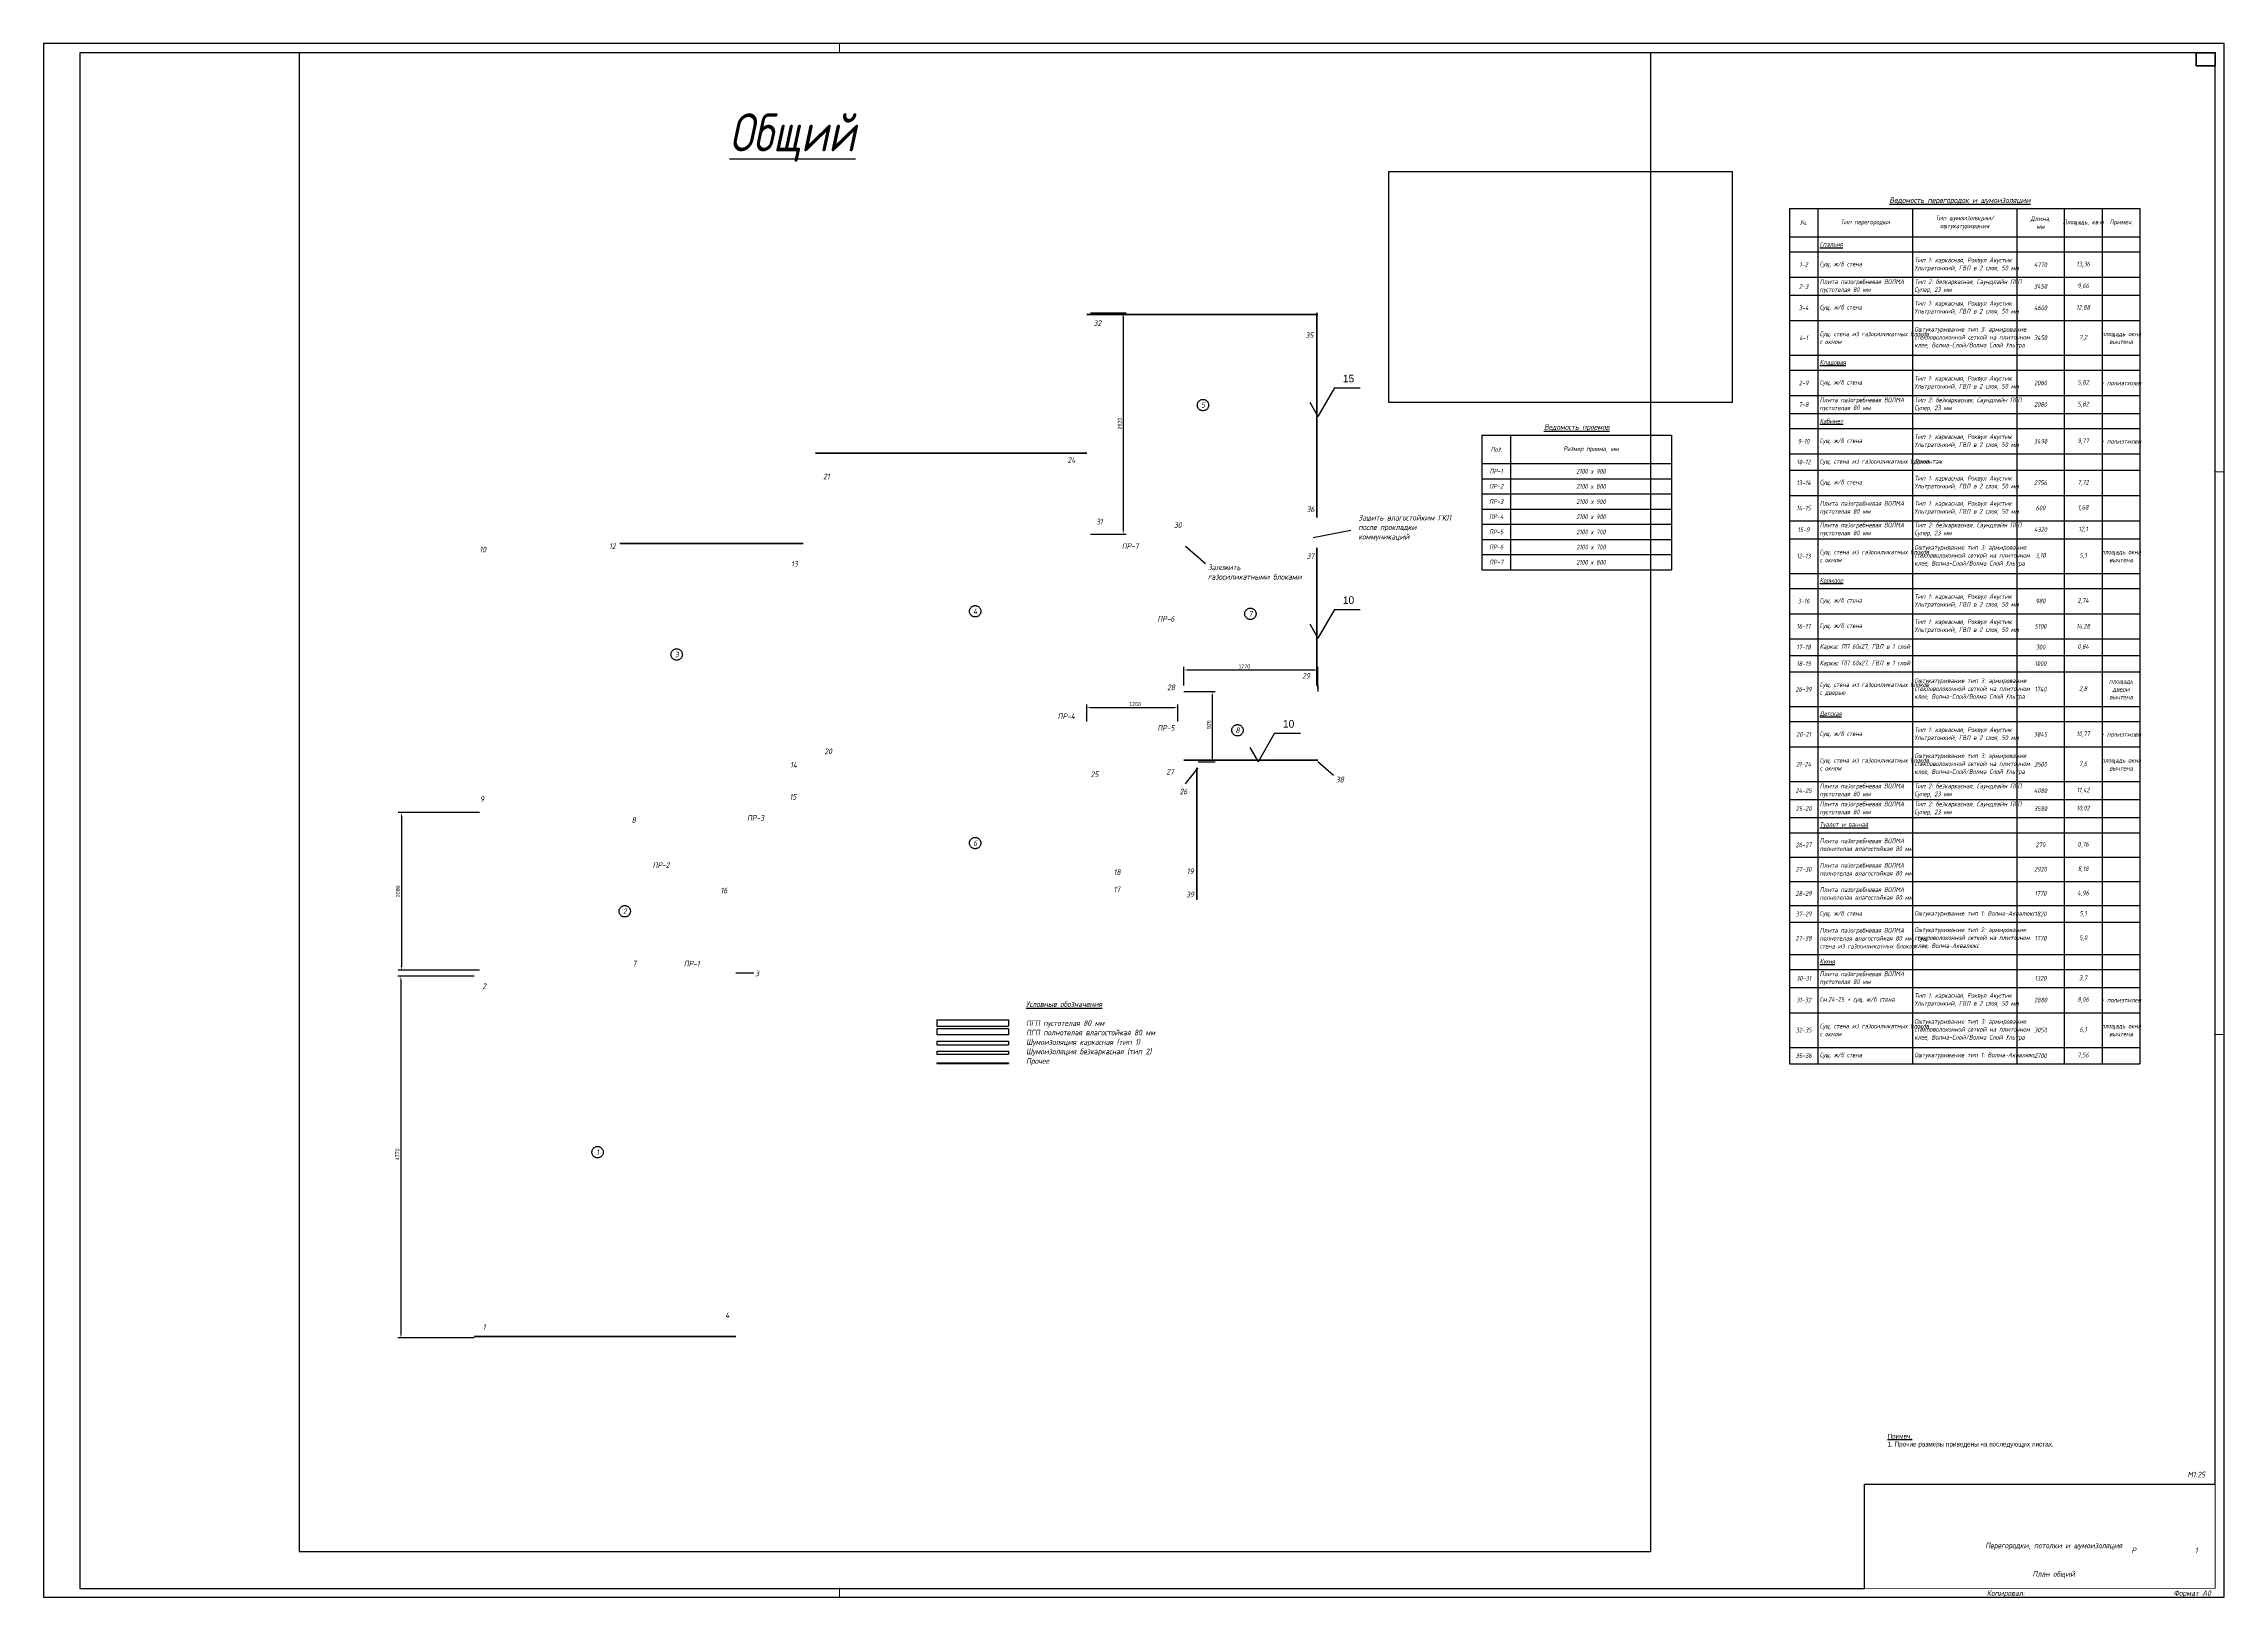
# Paper-space layout 'план общий' of a CAD drawing. Header units: millimetres. Extents: x 0 to 1151, y 10 to 829.
# The model-space entities are those that its viewports show. They can reach past a viewport. Long polylines and large blocks are cut down to what shows.
import ezdxf
from ezdxf.enums import TextEntityAlignment as Align

# ---------------------------------------------------------------- set-up
doc = ezdxf.new("R2010")
doc.units = ezdxf.units.MM
doc.header["$PDMODE"] = 34
doc.header["$PDSIZE"] = 50
for name, color, linetype in [('01 Перегородки', 7, 'Continuous'), ('07 Номера помещений', 7, 'Continuous'), ('08 Размеры', 7, 'Continuous'), ('stamp', 7, 'Continuous')]:
    doc.layers.add(name, color=color, linetype=linetype)
doc.layers.add('100 noprint', color=1, linetype='Continuous', plot=False)
doc.styles.get("Standard").update_dxf_attribs({"font": 'Ubuntu-R.ttf'})
doc.styles.add('ГОСТ-ISOCPEUR', font='isocpeui.ttf', dxfattribs={"width": 0.8})
doc.dimstyles.new('ISO-25', dxfattribs={"dimtxt": 2.5, "dimasz": 2.5, "dimexe": 1.25, "dimexo": 0.625, "dimtad": 1, "dimtxsty": 'Standard', "dimcen": 2.5, "dimadec": 0, "dimazin": 0, "dimtfac": 1, "dimtmove": 0, "dimatfit": 3, "dimfxl": 1, "dimarcsym": 0})

# ---------------------------------------------------------------- blocks, each defined once
blk = doc.blocks.new('шапка ведомости перегородок')
at = {"color": 0}
for p, q in [((0, 0), (185, 0)), ((0, 0), (0, -15)), ((15, 0), (15, -15)), ((65, 0), (65, -15)), ((120, 0), (120, -15)), ((145, 0), (145, -15)), ((165, 0), (165, -15)), ((185, 0), (185, -15)), ((0, -15), (185, -15))]:
    blk.add_line(p, q, dxfattribs=at)
at = {"color": 0, "style": 'ГОСТ-ISOCPEUR'}
for s, insert, char_height, width, attachment_point in [('{\\pxsm1,qc;\\LВедомость перегородок и шумоизоляции}', (90, 2), 3, 108, 8), ('{\\pxsm1,qc;Уч.}', (7.5, -7.5), 2.5, 13, 5), ('{\\pxsm1,qc;Тип перегородки}', (40, -7.5), 2.5, 50, 5), ('{\\pxsm1,qc;Тип шумоизоляции/\\Pоштукатуривания}', (92.5, -7.5), 2.5, 55, 5), ('{\\pxsm1,qc;Длина,\\Pмм}', (132.5, -7.5), 2.5, 25, 5), ('{\\pxsm1,qc;Площадь, кв.м}', (155, -7.5), 2.5, 20, 5), ('\\pxsm1,qc;Примеч.', (175, -7.5), 2.5, 18, 5)]:
    blk.add_mtext(s, dxfattribs=dict(at, insert=insert, char_height=char_height, width=width, attachment_point=attachment_point))
blk = doc.blocks.new('*T184')
at = {"color": 0, "lineweight": -2}
for p, q in [((0, 0), (185, 0)), ((0, 0), (0, -436.4)), ((15, 0), (15, -436.4)), ((65, 0), (65, -436.4)), ((120, 0), (120, -436.4)), ((145, 0), (145, -436.4)), ((165, 0), (165, -436.4)), ((185, 0), (185, -436.4)), ((0, -8), (185, -8)), ((0, -21.3), (185, -21.3)), ((0, -30.8), (185, -30.8)), ((0, -44.1), (185, -44.1)), ((0, -62.4), (185, -62.4)), ((0, -70.4), (185, -70.4)), ((0, -83.7), (185, -83.7)), ((0, -93.2), (185, -93.2)), ((0, -101.2), (185, -101.2)), ((0, -114.5), (185, -114.5)), ((0, -123.2), (185, -123.2)), ((0, -136.5), (185, -136.5)), ((0, -149.8), (185, -149.8)), ((0, -159.3), (185, -159.3)), ((0, -177.6), (185, -177.6)), ((0, -185.6), (185, -185.6)), ((0, -198.9), (185, -198.9)), ((0, -212.2), (185, -212.2)), ((0, -220.9), (185, -220.9)), ((0, -229.5), (185, -229.5)), ((0, -247.8), (185, -247.8)), ((0, -255.8), (185, -255.8)), ((0, -269.1), (185, -269.1)), ((0, -287.4), (185, -287.4)), ((0, -296.9), (185, -296.9)), ((0, -306.4), (185, -306.4)), ((0, -314.4), (185, -314.4)), ((0, -327.3), (185, -327.3)), ((0, -340.1), (185, -340.1)), ((0, -352.9), (185, -352.9)), ((0, -361.6), (185, -361.6)), ((0, -378.6), (185, -378.6)), ((0, -386.6), (185, -386.6)), ((0, -396.1), (185, -396.1)), ((0, -409.4), (185, -409.4)), ((0, -427.7), (185, -427.7)), ((0, -436.4), (185, -436.4))]:
    blk.add_line(p, q, dxfattribs=at)
at = {"color": 0, "char_height": 2.5, "style": 'ГОСТ-ISOCPEUR'}
for s, insert, width, attachment_point in [('{\\LСпальня}', (16, -4), 48, 4), ('{Тип 1: каркасная, Роквул Акустик Ультратонкий, ГВЛ в 2 слоя, 50 мм}', (66, -14.7), 53, 4), ('{1-2}', (7.5, -14.7), 13, 5), ('{Сущ. ж/б стена}', (16, -14.7), 48, 4), ('{Плита пазогребневая ВОЛМА пустотелая 80 мм}', (16, -26.1), 48, 4), ('{Тип 2: безкаркасная, Саундлайн ПГП Супер, 23 мм}', (66, -26.1), 53, 4), ('{4770}', (132.5, -14.7), 23, 5), ('{13,36}', (155, -14.7), 18, 5), ('{2-3}', (7.5, -26.1), 13, 5), ('{Тип 1: каркасная, Роквул Акустик Ультратонкий, ГВЛ в 2 слоя, 50 мм}', (66, -37.5), 53, 4), ('{3450}', (132.5, -26.1), 23, 5), ('{9,66}', (155, -26.1), 18, 5), ('{3-4}', (7.5, -37.5), 13, 5), ('{Сущ. ж/б стена}', (16, -37.5), 48, 4), ('{4600}', (132.5, -37.5), 23, 5), ('{12,88}', (155, -37.5), 18, 5), ('{4-1}', (7.5, -53.3), 13, 5), ('{Сущ. стена из газосиликатных блоков с окном}', (16, -53.3), 48, 4), ('{Оштукатуривание тип 3: армирование стекловолоконной сеткой на плиточном клее, Волма-Слой/Волма Слой Ультра}', (66, -53.3), 53, 4), ('{3450}', (132.5, -53.3), 23, 5), ('{7,2}', (155, -53.3), 18, 5), ('{площадь окна вычтена}', (175, -53.3), 18, 5), ('{\\LКладовая}', (16, -66.4), 48, 4), ('{2-9}', (7.5, -77.1), 13, 5), ('{Сущ. ж/б стена}', (16, -77.1), 48, 4), ('{Тип 1: каркасная, Роквул Акустик Ультратонкий, ГВЛ в 2 слоя, 50 мм}', (66, -77.1), 53, 4), ('{2080}', (132.5, -77.1), 23, 5), ('{5,82}', (155, -77.1), 18, 5), ('{+ полиэтилен}', (175, -77.1), 18, 5), ('{7-8}', (7.5, -88.5), 13, 5), ('{Плита пазогребневая ВОЛМА пустотелая 80 мм}', (16, -88.5), 48, 4), ('{Тип 2: безкаркасная, Саундлайн ПГП Супер, 23 мм}', (66, -88.5), 53, 4), ('{2080}', (132.5, -88.5), 23, 5), ('{5,82}', (155, -88.5), 18, 5), ('{\\LКабинет}', (16, -97.2), 48, 4), ('{9-10}', (7.5, -107.9), 13, 5), ('{Сущ. ж/б стена}', (16, -107.9), 48, 4), ('{Тип 1: каркасная, Роквул Акустик Ультратонкий, ГВЛ в 2 слоя, 50 мм}', (66, -107.9), 53, 4), ('{3490}', (132.5, -107.9), 23, 5), ('{9,77}', (155, -107.9), 18, 5), ('{+ полиэтилен}', (175, -107.9), 18, 5), ('{10-12}', (7.5, -118.8), 13, 5), ('{Сущ. стена из газосиликатных блоков}', (16, -118.8), 48, 4), ('{Демонтаж}', (66, -118.8), 53, 4), ('{Тип 1: каркасная, Роквул Акустик Ультратонкий, ГВЛ в 2 слоя, 50 мм}', (66, -129.8), 53, 4), ('{13-14}', (7.5, -129.8), 13, 5), ('{Сущ. ж/б стена}', (16, -129.8), 48, 4), ('{2756}', (132.5, -129.8), 23, 5), ('{7,72}', (155, -129.8), 18, 5), ('{14-15}', (7.5, -143.1), 13, 5), ('{Плита пазогребневая ВОЛМА пустотелая 80 мм}', (16, -143.1), 48, 4), ('{Тип 1: каркасная, Роквул Акустик Ультратонкий, ГВЛ в 2 слоя, 50 мм}', (66, -143.1), 53, 4), ('{600}', (132.5, -143.1), 23, 5), ('{1,68}', (155, -143.1), 18, 5), ('{15-9}', (7.5, -154.5), 13, 5), ('{Плита пазогребневая ВОЛМА пустотелая 80 мм}', (16, -154.5), 48, 4), ('{Тип 2: безкаркасная, Саундлайн ПГП Супер, 23 мм}', (66, -154.5), 53, 4), ('{4320}', (132.5, -154.5), 23, 5), ('{12,1}', (155, -154.5), 18, 5), ('{12-13}', (7.5, -168.4), 13, 5), ('{Сущ. стена из газосиликатных блоков с окном}', (16, -168.4), 48, 4), ('{Оштукатуривание тип 3: армирование стекловолоконной сеткой на плиточном клее, Волма-Слой/Волма Слой Ультра}', (66, -168.4), 53, 4), ('{3,18}', (132.5, -168.4), 23, 5), ('{5,1}', (155, -168.4), 18, 5), ('{площадь окна вычтена}', (175, -168.4), 18, 5), ('{\\LКоридор}', (16, -181.6), 48, 4), ('{3-16}', (7.5, -192.2), 13, 5), ('{Сущ. ж/б стена}', (16, -192.2), 48, 4), ('{Тип 1: каркасная, Роквул Акустик Ультратонкий, ГВЛ в 2 слоя, 50 мм}', (66, -192.2), 53, 4), ('{980}', (132.5, -192.2), 23, 5), ('{2,74}', (155, -192.2), 18, 5), ('{16-17}', (7.5, -205.5), 13, 5), ('{Сущ. ж/б стена}', (16, -205.5), 48, 4), ('{Тип 1: каркасная, Роквул Акустик Ультратонкий, ГВЛ в 2 слоя, 50 мм}', (66, -205.5), 53, 4), ('{5100}', (132.5, -205.5), 23, 5), ('{14.28}', (155, -205.5), 18, 5), ('{17-18}', (7.5, -216.5), 13, 5), ('{Каркас ПП 60х27, ГВЛ в 1 слой}', (16, -216.5), 48, 4), ('{300}', (132.5, -216.5), 23, 5), ('{0,84}', (155, -216.5), 18, 5), ('{18-19}', (7.5, -225.2), 13, 5), ('Каркас ПП 60х27, ГВЛ в 1 слой', (16, -225.2), 48, 4), ('{1000}', (132.5, -225.2), 23, 5), ('{26-39}', (7.5, -238.7), 13, 5), ('{Сущ. стена из газосиликатных блоков с дверью}', (16, -238.7), 48, 4), ('{Оштукатуривание тип 3: армирование стекловолоконной сеткой на плиточном клее, Волма-Слой/Волма Слой Ультра}', (66, -238.7), 53, 4), ('{1740}', (132.5, -238.7), 23, 5), ('{2,8}', (155, -238.7), 18, 5), ('{площадь двери вычтена}', (175, -238.7), 18, 5), ('{\\LДетская}', (16, -251.8), 48, 4), ('{20-21}', (7.5, -262.5), 13, 5), ('{Сущ. ж/б стена}', (16, -262.5), 48, 4), ('{Тип 1: каркасная, Роквул Акустик Ультратонкий, ГВЛ в 2 слоя, 50 мм}', (66, -262.5), 53, 4), ('{3845}', (132.5, -262.5), 23, 5), ('{10,77}', (155, -262.5), 18, 5), ('{+ полиэтилен}', (175, -262.5), 18, 5), ('{Сущ. стена из газосиликатных блоков с окном}', (16, -278.3), 48, 4), ('{Оштукатуривание тип 3: армирование стекловолоконной сеткой на плиточном клее, Волма-Слой/Волма Слой Ультра}', (66, -278.3), 53, 4), ('{площадь окна вычтена}', (175, -278.3), 18, 5), ('{21-24}', (7.5, -278.3), 13, 5), ('{3500}', (132.5, -278.3), 23, 5), ('{7,6}', (155, -278.3), 18, 5), ('{24-25}', (7.5, -292.2), 13, 5), ('{Плита пазогребневая ВОЛМА пустотелая 80 мм}', (16, -292.2), 48, 4), ('{Плита пазогребневая ВОЛМА пустотелая 80 мм}', (16, -301.7), 48, 4), ('{Тип 2: безкаркасная, Саундлайн ПГП Супер, 23 мм}', (66, -292.2), 53, 4), ('{Тип 2: безкаркасная, Саундлайн ПГП Супер, 23 мм}', (66, -301.7), 53, 4), ('{4080}', (132.5, -292.2), 23, 5), ('{11,42}', (155, -292.2), 18, 5), ('{25-20}', (7.5, -301.7), 13, 5), ('{\\LТуалет и ванная}', (16, -310.4), 48, 4), ('{3580}', (132.5, -301.7), 23, 5), ('{10,02}', (155, -301.7), 18, 5), ('{26-27}', (7.5, -320.8), 13, 5), ('{Плита пазогребневая ВОЛМА полнотелая влагостойкая 80 мм}', (16, -320.8), 48, 4), ('{270}', (132.5, -320.8), 23, 5), ('{0,76}', (155, -320.8), 18, 5), ('{27-30}', (7.5, -333.7), 13, 5), ('{Плита пазогребневая ВОЛМА полнотелая влагостойкая 80 мм}', (16, -333.7), 48, 4), ('{2920}', (132.5, -333.7), 23, 5), ('{8,18}', (155, -333.7), 18, 5), ('{Плита пазогребневая ВОЛМА полнотелая влагостойкая 80 мм}', (16, -346.5), 48, 4), ('{4,96}', (155, -346.5), 18, 5), ('{28-29}', (7.5, -346.5), 13, 5), ('{37-29}', (7.5, -357.3), 13, 5), ('{Сущ. ж/б стена}', (16, -357.3), 48, 4), ('{Оштукатуривание тип 1: Волма-Аквалюкс}', (66, -357.3), 53, 4), ('{1820}', (132.5, -357.3), 23, 5), ('{1770}', (132.5, -346.5), 23, 5), ('{5,1}', (155, -357.3), 18, 5), ('{Плита пазогребневая ВОЛМА полнотелая влагостойкая 80 мм, cущ. стена из газосиликатных блоков}', (16, -370.1), 48, 4), ('{Оштукатуривание тип 2: армирование стекловолоконной сеткой на плиточном клее, Волма-Аквалюкс}', (66, -370.1), 53, 4), ('{27-38}', (7.5, -370.1), 13, 5), ('{1770}', (132.5, -370.1), 23, 5), ('{5,0}', (155, -370.1), 18, 5), ('{30-31}', (7.5, -391.3), 13, 5), ('{\\LКухня}', (16, -382.6), 48, 4), ('{Плита пазогребневая ВОЛМА пустотелая 80 мм}', (16, -391.3), 48, 4), ('{1320}', (132.5, -391.3), 23, 5), ('{3,7}', (155, -391.3), 18, 5), ('{31-32}', (7.5, -402.7), 13, 5), ('{См.24-25 + сущ. ж/б стена}', (16, -402.7), 48, 4), ('{Тип 1: каркасная, Роквул Акустик Ультратонкий, ГВЛ в 2 слоя, 50 мм}', (66, -402.7), 53, 4), ('{2880}', (132.5, -402.7), 23, 5), ('{8,06}', (155, -402.7), 18, 5), ('{+ полиэтилен}', (175, -402.7), 18, 5), ('{Оштукатуривание тип 3: армирование стекловолоконной сеткой на плиточном клее, Волма-Слой/Волма Слой Ультра}', (66, -418.5), 53, 4), ('{32-35}', (7.5, -418.5), 13, 5), ('{Сущ. стена из газосиликатных блоков с окном}', (16, -418.5), 48, 4), ('{3050}', (132.5, -418.5), 23, 5), ('{6,1}', (155, -418.5), 18, 5), ('{площадь окна вычтена}', (175, -418.5), 18, 5), ('{35-36}', (7.5, -432), 13, 5), ('{Сущ. ж/б стена}', (16, -432), 48, 4), ('{Оштукатуривание тип 1: Волма-Аквалюкс}', (66, -432), 53, 4), ('{2700}', (132.5, -432), 23, 5), ('{7,56}', (155, -432), 18, 5)]:
    blk.add_mtext(s, dxfattribs=dict(at, insert=insert, width=width, attachment_point=attachment_point))
blk = doc.blocks.new('шапка ведомости проемов')
at = {"color": 0}
for p, q in [((0, 15), (100, 15)), ((0, 15), (0, 0)), ((15, 15), (15, 0)), ((100, 15), (100, 0)), ((0, 0), (100, 0))]:
    blk.add_line(p, q, dxfattribs=at)
at = {"color": 0, "style": 'ГОСТ-ISOCPEUR'}
for s, insert, char_height, width, attachment_point in [('{\\pxsm1,qc;\\LВедомость проемов}', (50, 17), 3, 108, 8), ('{\\pxsm1,qc;Поз.}', (7.5, 7.5), 2.5, 13, 5), ('{\\pxsm1,qc;Размер проема, мм}', (57.5, 7.5), 2.5, 85, 5)]:
    blk.add_mtext(s, dxfattribs=dict(at, insert=insert, char_height=char_height, width=width, attachment_point=attachment_point))
blk = doc.blocks.new('*T186')
at = {"color": 0, "lineweight": -2}
for p, q in [((0, 0), (100, 0)), ((0, 0), (0, -56)), ((15, 0), (15, -56)), ((100, 0), (100, -56)), ((0, -8), (100, -8)), ((0, -16), (100, -16)), ((0, -24), (100, -24)), ((0, -32), (100, -32)), ((0, -40), (100, -40)), ((0, -48), (100, -48)), ((0, -56), (100, -56))]:
    blk.add_line(p, q, dxfattribs=at)
at = {"color": 0, "char_height": 2.5, "attachment_point": 5, "style": 'ГОСТ-ISOCPEUR'}
for s, insert, width in [('{ПР-2}', (7.5, -12), 13), ('{ПР-1}', (7.5, -4), 13), ('{2100 х 800}', (57.5, -12), 79), ('{2100 х 900}', (57.5, -4), 79), ('{ПР-3}', (7.5, -20), 13), ('{2100 х 900}', (57.5, -20), 79), ('{ПР-4}', (7.5, -28), 13), ('{2100 х 900}', (57.5, -28), 79), ('{ПР-5}', (7.5, -36), 13), ('{ПР-6}', (7.5, -44), 13), ('{2100 х 700}', (57.5, -36), 79), ('{2100 х 700}', (57.5, -44), 79), ('{ПР-7}', (7.5, -52), 13), ('{2100 х 800}', (57.5, -52), 79)]:
    blk.add_mtext(s, dxfattribs=dict(at, insert=insert, width=width))
blk = doc.blocks.new('*D216')
at = {"layer": '08 Размеры', "color": 0, "lineweight": -2}
for p, q in [((4451.2, -19750.5), (3443.5, -19750.5)), ((3483.5, -19800.5), (3483.5, -24470.5)), ((4451.2, -24520.5), (3443.5, -24520.5))]:
    blk.add_line(p, q, dxfattribs=at)
at = {"layer": '08 Размеры', "color": 0}
for points in [[(3491.8, -19800.5), (3475.2, -19800.5), (3483.5, -19750.5)], [(3475.2, -24470.5), (3491.8, -24470.5), (3483.5, -24520.5)]]:
    blk.add_solid(points, dxfattribs=at)
at = {"layer": 'Defpoints', "color": 0}
for p in [(4451.2, -19750.5), (3483.5, -24520.5), (4451.2, -24520.5)]:
    blk.add_point(p, dxfattribs=at)
at = {"layer": '08 Размеры', "color": 0, "insert": (3437.4, -22098.6), "char_height": 50, "attachment_point": 5, "rotation": 90}
blk.add_mtext('4770', dxfattribs=at)
blk = doc.blocks.new('*D228')
at = {"layer": '08 Размеры', "color": 0, "lineweight": -2}
for p, q in [((4521.2, -17590.5), (3449.5, -17590.5)), ((3489.5, -17640.5), (3489.5, -19620.5)), ((4521.2, -19670.5), (3449.5, -19670.5))]:
    blk.add_line(p, q, dxfattribs=at)
at = {"layer": '08 Размеры', "color": 0}
for points in [[(3497.8, -17640.5), (3481.2, -17640.5), (3489.5, -17590.5)], [(3481.2, -19620.5), (3497.8, -19620.5), (3489.5, -19670.5)]]:
    blk.add_solid(points, dxfattribs=at)
at = {"layer": 'Defpoints', "color": 0}
for p in [(4521.2, -17590.5), (3489.5, -19670.5), (4521.2, -19670.5)]:
    blk.add_point(p, dxfattribs=at)
at = {"layer": '08 Размеры', "color": 0, "insert": (3443.4, -18630.5), "char_height": 50, "attachment_point": 5, "rotation": 90}
blk.add_mtext('2080', dxfattribs=at)
blk = doc.blocks.new('*D229')
at = {"layer": '08 Размеры', "color": 0, "lineweight": -2}
for p, q in [((13811.2, -15915.5), (13811.2, -15670.3)), ((15581.2, -15955.5), (15581.2, -15670.3)), ((13861.2, -15710.3), (15531.2, -15710.3))]:
    blk.add_line(p, q, dxfattribs=at)
at = {"layer": '08 Размеры', "color": 0}
for points in [[(13861.2, -15701.9), (13861.2, -15718.6), (13811.2, -15710.3)], [(15531.2, -15718.6), (15531.2, -15701.9), (15581.2, -15710.3)]]:
    blk.add_solid(points, dxfattribs=at)
at = {"layer": 'Defpoints', "color": 0}
for p in [(15581.2, -15710.3), (13811.2, -15915.5), (15581.2, -15955.5)]:
    blk.add_point(p, dxfattribs=at)
at = {"layer": '08 Размеры', "color": 0, "insert": (14610.3, -15664.1), "char_height": 50, "attachment_point": 5}
blk.add_mtext('1770', dxfattribs=at)
blk = doc.blocks.new('*D230')
at = {"layer": '08 Размеры', "color": 0, "lineweight": -2}
for p, q in [((13811.2, -15995.5), (14227, -15995.5)), ((14187, -16045.5), (14187, -16870.5)), ((14001.2, -16920.5), (14227, -16920.5))]:
    blk.add_line(p, q, dxfattribs=at)
at = {"layer": '08 Размеры', "color": 0}
for points in [[(14195.3, -16045.5), (14178.7, -16045.5), (14187, -15995.5)], [(14178.7, -16870.5), (14195.3, -16870.5), (14187, -16920.5)]]:
    blk.add_solid(points, dxfattribs=at)
at = {"layer": 'Defpoints', "color": 0}
for p in [(13811.2, -15995.5), (14001.2, -16920.5), (14187, -16920.5)]:
    blk.add_point(p, dxfattribs=at)
at = {"layer": '08 Размеры', "color": 0, "insert": (14140.9, -16432.9), "char_height": 50, "attachment_point": 5, "rotation": 90}
blk.add_mtext('925', dxfattribs=at)
blk = doc.blocks.new('*D239')
at = {"layer": '08 Размеры', "color": 0, "lineweight": -2}
for p, q in [((12581.2, -11000.5), (13052.6, -11000.5)), ((13012.6, -11050.5), (13012.6, -13870.5)), ((12581.2, -13920.5), (13052.6, -13920.5))]:
    blk.add_line(p, q, dxfattribs=at)
at = {"layer": '08 Размеры', "color": 0}
for points in [[(13020.9, -11050.5), (13004.2, -11050.5), (13012.6, -11000.5)], [(13004.2, -13870.5), (13020.9, -13870.5), (13012.6, -13920.5)]]:
    blk.add_solid(points, dxfattribs=at)
at = {"layer": 'Defpoints', "color": 0}
for p in [(12581.2, -11000.5), (12581.2, -13920.5), (13012.6, -13920.5)]:
    blk.add_point(p, dxfattribs=at)
at = {"layer": '08 Размеры', "color": 0, "insert": (12966.5, -12460.5), "char_height": 50, "attachment_point": 5, "rotation": 90}
blk.add_mtext('2920', dxfattribs=at)
blk = doc.blocks.new('*D240')
at = {"layer": '08 Размеры', "color": 0, "lineweight": -2}
for p, q in [((12531.2, -16390.5), (12531.2, -16166.3)), ((13731.2, -16390.5), (13731.2, -16166.3)), ((12581.2, -16206.3), (13681.2, -16206.3))]:
    blk.add_line(p, q, dxfattribs=at)
at = {"layer": '08 Размеры', "color": 0}
for points in [[(12581.2, -16198), (12581.2, -16214.6), (12531.2, -16206.3)], [(13681.2, -16214.6), (13681.2, -16198), (13731.2, -16206.3)]]:
    blk.add_solid(points, dxfattribs=at)
at = {"layer": 'Defpoints', "color": 0}
for p in [(13731.2, -16206.3), (12531.2, -16390.5), (13731.2, -16390.5)]:
    blk.add_point(p, dxfattribs=at)
at = {"layer": '08 Размеры', "color": 0, "insert": (13168.2, -16160.2), "char_height": 50, "attachment_point": 5}
blk.add_mtext('1200', dxfattribs=at)

msp = doc.modelspace()

# ---------------------------------------------------------------- linework, layer by layer
for p, q in [((15798.996, -11988.077), (15581.234, -12365.252)), ((15798.996, -11988.077), (16139.753, -11988.077)), ((15472.353, -12176.665), (15581.234, -12365.252)), ((15798.996, -14911.622), (15581.234, -15288.797)), ((15798.996, -14911.622), (16139.753, -14911.622)), ((15472.353, -15100.21), (15581.234, -15288.797)), ((15008.996, -16543.323), (14791.234, -16920.498)), ((15008.996, -16543.323), (15349.753, -16543.323)), ((14682.353, -16731.91), (14791.234, -16920.498))]:
    msp.add_line(p, q)
at = {"layer": '01 Перегородки', "color": 1, "lineweight": 100}
for p, q in [((15567.003, -11000.498), (15567.003, -13700.498)), ((15567.003, -14100.748), (15567.003, -15915.498))]:
    msp.add_line(p, q, dxfattribs=at)
at = {"layer": '01 Перегородки', "color": 5, "lineweight": 100}
for p, q in [((12531.234, -11020.498), (15581.234, -11020.498)), ((8951.234, -12850.498), (12531.234, -12850.498)), ((6371.234, -14040.498), (8791.234, -14040.498)), ((13981.234, -17000.498), (13981.234, -18740.498)), ((4451.234, -24500.498), (7901.234, -24500.498))]:
    msp.add_line(p, q, dxfattribs=at)
at = {"layer": '01 Перегородки'}
for p, q in [((16015.869, -13872.749), (15518.676, -13969.114)), ((13835.679, -14076.142), (14096.675, -14306.811)), ((15786.577, -17102.871), (15581.234, -16920.498)), ((13834.239, -17210.437), (14001.234, -17000.498)), ((8138.805, -19707.402), (7901.234, -19710.498))]:
    msp.add_line(p, q, dxfattribs=at)
at = {"layer": '01 Перегородки', "color": 5}
for p, q in [((15581.234, -15915.498), (15581.234, -15995.498)), ((11499.143, -20443.589), (10552.603, -20443.589)), ((10552.603, -20443.589), (10552.603, -20523.589)), ((11499.143, -20443.589), (11499.143, -20523.589)), ((11499.143, -20523.589), (10552.603, -20523.589))]:
    msp.add_line(p, q, dxfattribs=at)
at = {"layer": '01 Перегородки', "color": 3, "lineweight": 100}
msp.add_line((15581.234, -16900.498), (13811.234, -16900.498), dxfattribs=at)
at = {"layer": '01 Перегородки', "color": 4}
for p, q in [((10552.603, -20326.824), (11499.143, -20326.824)), ((10552.603, -20326.824), (10552.603, -20406.824)), ((11499.143, -20326.824), (11499.143, -20406.824)), ((10552.603, -20406.824), (11499.143, -20406.824))]:
    msp.add_line(p, q, dxfattribs=at)
at = {"layer": '01 Перегородки', "color": 3, "linetype": 'Continuous', "ltscale": 10}
for p, q in [((10552.603, -20605.526), (11499.143, -20605.526)), ((10552.603, -20605.526), (10552.603, -20655.526)), ((11499.143, -20605.526), (11499.143, -20655.526)), ((10552.603, -20655.526), (11499.143, -20655.526))]:
    msp.add_line(p, q, dxfattribs=at)
at = {"layer": '01 Перегородки', "color": 74, "linetype": 'Continuous', "ltscale": 10}
for p, q in [((10552.603, -20738.052), (11499.143, -20738.052)), ((10552.603, -20738.052), (10552.603, -20778.052)), ((11499.143, -20738.052), (11499.143, -20778.052)), ((10552.603, -20778.052), (11499.143, -20778.052))]:
    msp.add_line(p, q, dxfattribs=at)
at = {"layer": '01 Перегородки', "color": 1}
for p, q in [((10552.603, -20892.599), (11499.143, -20892.599)), ((10552.603, -20892.599), (10552.603, -20902.599)), ((11499.143, -20892.599), (11499.143, -20902.599)), ((10552.603, -20902.599), (11499.143, -20902.599))]:
    msp.add_line(p, q, dxfattribs=at)
at = {"layer": '07 Номера помещений'}
for centre in [(14064.447, -12216.471), (11059.289, -14936.657), (14689.719, -14969.735), (7121.496, -15506.601), (14519.938, -16506.253), (11059.289, -17993.628), (6436.632, -18893.51), (6078.072, -22071.049)]:
    msp.add_circle(centre, 75, dxfattribs=at)
at = {"layer": '100 noprint', "color": 1}
msp.add_lwpolyline([(2142.864, 1556.775), (2142.864, -27336.504), (19974.277, -27336.504), (19974.277, 1556.775)], close=True, dxfattribs=at)

# ---------------------------------------------------------------- texts
at = {"linetype": 'Continuous'}
for s, p in [('15', (15910.026, -11915.817)), ('10', (15910.026, -14839.362)), ('10', (15120.026, -16471.063))]:
    msp.add_text(s, height=100, dxfattribs=at).set_placement(p)
at = {"layer": '01 Перегородки', "style": 'ГОСТ-ISOCPEUR', "width": 0.8}
for s, p in [('32', (12671.126, -11135.295)), ('35', (15469.186, -11295.172)), ('24', (12328.05, -12942.216)), ('21', (9095.966, -13158.211)), ('36', (15483.448, -13590.305)), ('31', (12697.495, -13753.673)), ('30', (13731.012, -13798.782)), ('12', (6272.958, -14075.859)), ('ПР-7', (13104.694, -14075.918)), ('10', (4563.928, -14122.012)), ('37', (15482.219, -14207.686)), ('13', (8673.928, -14312.012)), ('ПР-6', (13575.773, -15034.509)), ('29', (15424.041, -15788.068)), ('28', (13642.657, -15939.562)), ('ПР-4', (12261.134, -16321.76)), ('ПР-5', (13575.773, -16475.134)), ('20', (9120.258, -16783.443)), ('14', (8663.928, -16962.012)), ('27', (13630.478, -17052.171)), ('25', (12634.069, -17086.702)), ('38', (15870.901, -17155.908)), ('26', (13807.165, -17312.996)), ('15', (8655.429, -17383.513)), ('9', (4553.928, -17412.012)), ('ПР-3', (8162.313, -17660.562)), ('8', (6553.928, -17692.012)), ('ПР-2', (6916.144, -18283.646)), ('19', (13894.943, -18365.694)), ('18', (12930.875, -18376.211)), ('17', (12927.369, -18604.082)), ('16', (7744.641, -18619.152)), ('39', (13894.943, -18672.237)), ('7', (6563.928, -19582.012)), ('ПР-1', (7320.122, -19584.591)), ('3', (8182.627, -19712.329)), ('2', (4581.782, -19882.137)), ('4', (7788.236, -24222.012)), ('1', (4581.782, -24376.842))]:
    msp.add_text(s, height=75, dxfattribs=at).set_placement(p, align=Align.MIDDLE)
at = {"layer": '01 Перегородки', "char_height": 75, "attachment_point": 1, "style": 'ГОСТ-ISOCPEUR'}
for s, insert, width in [('{Зашить влагостойким ГКЛ после прокладки коммуникаций}', (16114.507, -13664.579), 1046.23356), ('{Заложить газосиликатными блоками}', (14129.75, -14319.172), 1046.23356), ('{\\LУсловные обозначения\\P\\P\\lПГП пустотелая 80 мм\\PПГП полнотелая влагостойкая 80 мм\\PШумоизоляция каркасная (тип 1)\\PШумоизоляция безкаркасная (тип 2)\\PПрочее}', (11730.829, -20080.041), 2987.2707)]:
    msp.add_mtext(s, dxfattribs=dict(at, insert=insert, width=width))
at = {"layer": '07 Номера помещений', "style": 'ГОСТ-ISOCPEUR', "width": 0.8}
for s, p in [('5', (14064.447, -12216.471)), ('4', (11059.289, -14936.657)), ('7', (14689.719, -14969.735)), ('3', (7121.496, -15506.601)), ('8', (14519.938, -16506.253)), ('6', (11059.289, -17993.628)), ('2', (6436.632, -18893.51)), ('1', (6078.072, -22071.049))]:
    msp.add_text(s, height=75, dxfattribs=at).set_placement(p, align=Align.MIDDLE)
at = {"layer": '100 noprint', "color": 2, "insert": (7816.602, -8369.437), "char_height": 500, "width": 2987.2707, "attachment_point": 1, "style": 'ГОСТ-ISOCPEUR'}
msp.add_mtext('{\\LОбщий}', dxfattribs=at)

# ---------------------------------------------------------------- dimensions: what is measured, and where the dimension line sits
at = {"layer": '08 Размеры'}
for base, p1, p2, picture, middle in [((13012.577, -13920.498), (12581.234, -11000.498), (12581.234, -13920.498), '*D239', (13012.577, -12460.498)), ((14186.984, -16920.498), (13811.234, -15995.498), (14001.234, -16920.498), '*D230', (14186.984, -16432.933)), ((3483.516, -24520.498), (4451.234, -19750.498), (4451.234, -24520.498), '*D216', (3483.516, -22098.638))]:
    dim = msp.add_linear_dim(base=base, p1=p1, p2=p2, angle=90, dimstyle='ISO-25', override={"dimtxt": 50, "dimasz": 50, "dimexe": 40, "dimexo": 0, "dimgap": 20}, dxfattribs=at)
    dim.commit()
    dim.dimension.update_dxf_attribs({"geometry": picture, "text_midpoint": middle, "dimtype": 160})
for base, p1, p2, picture, middle in [((15581.234, -15710.266), (13811.234, -15915.498), (15581.234, -15955.498), '*D229', (14610.267, -15710.266)), ((13731.234, -16206.305), (12531.234, -16390.498), (13731.234, -16390.498), '*D240', (13168.183, -16206.305))]:
    dim = msp.add_linear_dim(base=base, p1=p1, p2=p2, dimstyle='ISO-25', override={"dimtxt": 50, "dimasz": 50, "dimexe": 40, "dimexo": 0, "dimgap": 20}, dxfattribs=at)
    dim.commit()
    dim.dimension.update_dxf_attribs({"geometry": picture, "text_midpoint": middle, "dimtype": 160})
dim = msp.add_linear_dim(base=(3489.505, -19670.498), p1=(4521.234, -17590.498), p2=(4521.234, -19670.498), angle=90, dimstyle='ISO-25', override={"dimtxt": 50, "dimasz": 50, "dimexe": 40, "dimexo": 0, "dimgap": 20}, dxfattribs=at)
dim.commit()
dim.dimension.update_dxf_attribs({"geometry": '*D228', "text_midpoint": (3443.387, -18630.498)})

psp = doc.layouts.new('план общий')

# ---------------------------------------------------------------- linework, layer by layer
at = {"const_width": 0.48}
psp.add_lwpolyline([(19.2, 14.3), (1145.9, 14.3), (1145.9, 824.5), (19.2, 824.5)], close=True, dxfattribs=at)
at = {"lineweight": 50}
psp.add_lwpolyline([(1135.9, 817.5), (1145.9, 817.5), (1145.9, 824.5), (1135.9, 824.5)], close=True, dxfattribs=at)
at = {"layer": '100 noprint'}
for p, q in [((1150.7, 829.3), (0, 829.3)), ((0, 829.3), (0, 9.6)), ((1150.7, 9.6), (1150.7, 829.3)), ((0, 9.6), (1150.7, 9.6))]:
    psp.add_line(p, q, dxfattribs=at)
at = {"layer": '100 noprint', "color": 1}
psp.add_lwpolyline([(709.7, 761.6), (709.7, 640.2), (891.1, 640.2), (891.1, 761.6)], close=True, dxfattribs=at)
at = {"layer": 'stamp', "lineweight": 0}
for p, q in [((420, 824.3), (420, 829.3)), ((1150.7, 603.4), (1145.7, 603.4)), ((1150.7, 306.5), (1145.7, 306.5)), ((420, 9.6), (420, 14.5))]:
    psp.add_line(p, q, dxfattribs=at)
at = {"layer": 'stamp'}
psp.add_lwpolyline([(19.2, 14.3), (960.9, 14.3), (960.9, 69.3), (1145.9, 69.3), (1145.9, 824.5), (19.2, 824.5)], close=True, dxfattribs=at)

# ---------------------------------------------------------------- block references
for name, p in [('шапка ведомости перегородок', (921.2, 742.4)), ('*T184', (921.2, 727.4)), ('шапка ведомости проемов', (759, 607.7)), ('*T186', (759, 607.7))]:
    psp.add_blockref(name, p)

# ---------------------------------------------------------------- texts
at = {"insert": (973, 95.8), "char_height": 2.5, "width": 243.502, "attachment_point": 1, "style": 'ГОСТ-ISOCPEUR'}
psp.add_mtext('{\\fUbuntu|b0|i0|c0|p34;\\LПримеч.\\P\\l1. Прочие размеры приведены на последующих листах.}', dxfattribs=at)
at = {"layer": 'stamp', "lineweight": 35, "style": 'ГОСТ-ISOCPEUR', "width": 0.8}
for s, p in [('Копировал:', (1025.4, 10.3)), ('Формат А0', (1123.9, 10.3))]:
    psp.add_text(s, height=3, dxfattribs=at).set_placement(p)
at = {"layer": 'stamp', "ltscale": 100, "char_height": 3, "width": 20, "attachment_point": 4, "style": 'ГОСТ-ISOCPEUR'}
for s, insert in [('{\\pxqc;М1:25}', (1125.9, 74.3)), ('{\\pxqc;Р}', (1092.9, 34.3)), ('\\pxqc;1', (1125.9, 34.3))]:
    psp.add_mtext(s, dxfattribs=dict(at, insert=insert))
at = {"layer": 'stamp', "lineweight": 35, "char_height": 3, "width": 70.157, "attachment_point": 5, "style": 'ГОСТ-ISOCPEUR'}
for s, insert in [('{Перегородки, потолки и шумоизоляция}', (1060.7, 36.5)), ('{План общий}', (1060.7, 21.5))]:
    psp.add_mtext(s, dxfattribs=dict(at, insert=insert))

# ---------------------------------------------------------------- viewports
at = {"layer": '100 noprint', "color": 1, "view_target_point": (8499.671, -13417.406)}
vp = psp.add_viewport(center=(800.4, 700.9), size=(181.5, 121.4), view_center_point=(2818.547, 11742.184), view_height=121.40042, status=3, dxfattribs=at)
vp.dxf.flags = 0x10000  # cut along an outline
vp.dxf.clipping_boundary_handle = psp.add_lwpolyline([(709.7, 761.6), (709.7, 640.2), (891.1, 640.2), (891.1, 761.6)], format="xyb", close=True, dxfattribs={"invisible": 1}).dxf.handle
at = {"layer": 'stamp'}
vp = psp.add_viewport(center=(582.6, 419.4), size=(1126.7, 810.163), view_center_point=(13334.979, -17696.397), view_height=20254.0628, dxfattribs=at)
vp.dxf.flags = 0x10000  # cut along an outline
vp.dxf.clipping_boundary_handle = psp.add_lwpolyline([(19.2, 14.3), (960.9, 14.3), (960.9, 69.3), (1145.9, 69.3), (1145.9, 824.5), (19.2, 824.5)], format="xyb", close=True, dxfattribs={"invisible": 1}).dxf.handle

doc.saveas('drawing.dxf')
